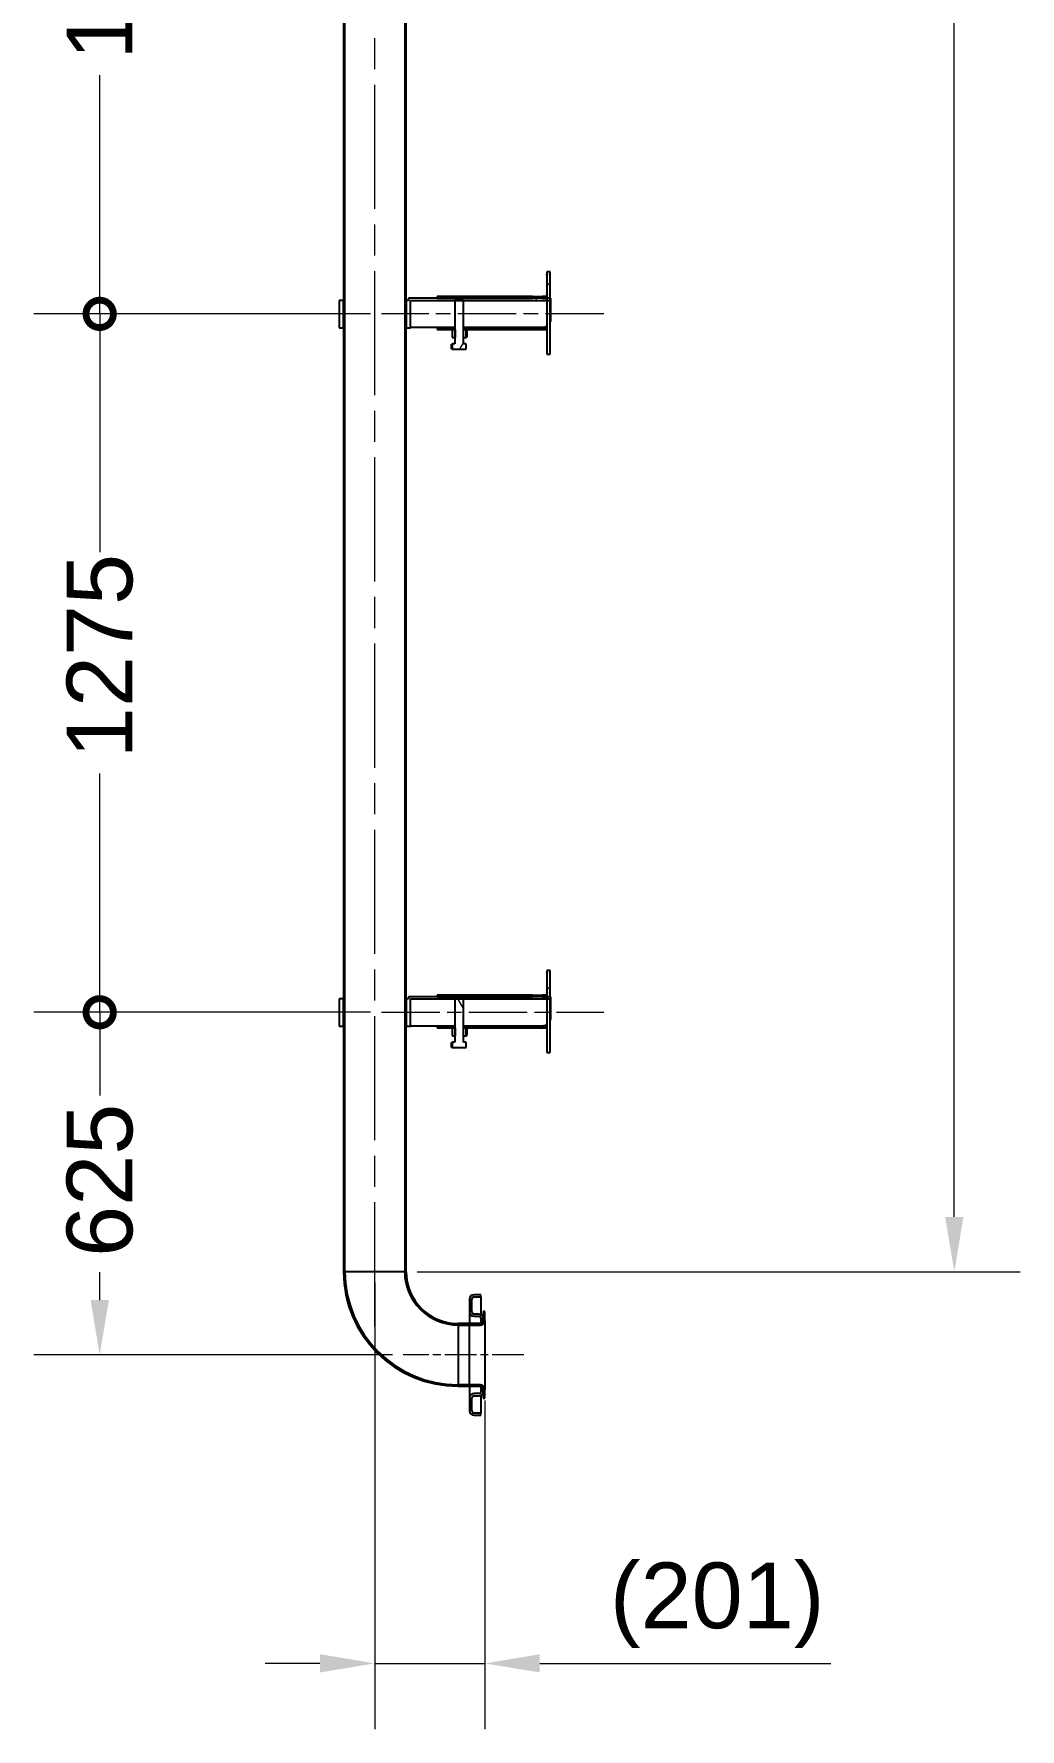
# Model space of a CAD drawing. Header units: millimetres. Extents: x 0 to 8400, y 0 to 11880.
# Drawn here: x 4553 to 6352, y 5189 to 8284 of the extents above; entities that cross this region are included whole.
import ezdxf

# ---------------------------------------------------------------- set-up
doc = ezdxf.new("R2010")
doc.units = ezdxf.units.MM
doc.header["$LTSCALE"] = 40
doc.linetypes.add('CHAIN', pattern=[0.3543, 0.2362, -0.0295, 0.0591, -0.0295])
doc.layers.get('0').update_dxf_attribs({"lineweight": 18})
for name, color, linetype, lineweight in [('Centerline', 7, 'Continuous', 18), ('Dimension', 7, 'Continuous', 18), ('Hatch', 7, 'Continuous', 18), ('Visible', 7, 'Continuous', 25)]:
    doc.layers.add(name, color=color, linetype=linetype, lineweight=lineweight)
doc.styles.add('Title', font='arial.ttf')
doc.dimstyles.new('Default - Method 2b', dxfattribs={"dimscale": 40, "dimtxt": 3, "dimasz": 2.5, "dimexe": 3, "dimexo": 0.5, "dimgap": 0.7, "dimtad": 0, "dimtoh": 1, "dimdec": 1, "dimrnd": 1e-08, "dimtxsty": 'Title', "dimcen": 0.09, "dimdle": 10, "dimclrd": 256, "dimclre": 256, "dimclrt": 7, "dimadec": 0, "dimazin": 2, "dimtfac": 0.833333, "dimtdec": 1, "dimtmove": 0, "dimatfit": 3, "dimfxl": 1, "dimtolj": 1, "dimlwd": -1, "dimlwe": -1, "dimarcsym": 0})
pattern_1 = [(45, (0, 0), (-89.8026, 89.8026), [])]
pattern_2 = [(135.0002, (0, 0), (-89.8022, -89.8029), [])]
pattern_3 = [(150.0002, (0, 0), (-63.4995, -109.9855), [])]
pattern_4 = [(60, (0, 0), (-109.9852, 63.5), [])]
pattern_5 = [(120.0002, (0, 0), (-109.985, -63.5003), [])]
pattern_6 = [(30, (0, 0), (-63.5, 109.9852), [])]

# ---------------------------------------------------------------- blocks, each defined once
blk = doc.blocks.new('*D28')
at = {"layer": 'Defpoints', "color": 0, "transparency": 16777216}
for p in [(5232.2, 10872.2), (6232.2, 10872.2), (5232.2, 6024.2)]:
    blk.add_point(p, dxfattribs=at)
at = {"layer": 'Dimension', "transparency": 16777216}
for p, q in [((5252.2, 10872.2), (6352.2, 10872.2)), ((6232.2, 10772.2), (6232.2, 8796.3)), ((6232.2, 6124.2), (6232.2, 8376.9)), ((5252.2, 6024.2), (6352.2, 6024.2))]:
    blk.add_line(p, q, dxfattribs=at)
for points in [[(6215.5, 10772.2), (6248.9, 10772.2), (6232.2, 10872.2)], [(6215.5, 6124.2), (6248.9, 6124.2), (6232.2, 6024.2)]]:
    blk.add_solid(points, dxfattribs=at)
at = {"layer": 'Dimension', "color": 7, "transparency": 16777216, "insert": (6293.5, 8404.9), "char_height": 120, "attachment_point": 7, "rotation": 90, "style": 'Title'}
blk.add_mtext('\\A1;4848', dxfattribs=at)
blk = doc.blocks.new('*D29')
at = {"layer": 'Defpoints', "color": 0, "transparency": 16777216}
for p in [(5175, 6024.2), (5376, 5809.1), (5175, 5309.1)]:
    blk.add_point(p, dxfattribs=at)
at = {"layer": 'Dimension', "transparency": 16777216}
for p, q in [((5175, 6004.2), (5175, 5189.1)), ((5376, 5789.1), (5376, 5189.1)), ((5075, 5309.1), (4975, 5309.1)), ((5175, 5309.1), (5376, 5309.1)), ((5476, 5309.1), (6007.2, 5309.1))]:
    blk.add_line(p, q, dxfattribs=at)
for points in [[(5075, 5325.8), (5075, 5292.5), (5175, 5309.1)], [(5476, 5325.8), (5476, 5292.5), (5376, 5309.1)]]:
    blk.add_solid(points, dxfattribs=at)
at = {"layer": 'Dimension', "color": 7, "transparency": 16777216, "insert": (5604, 5337.1), "char_height": 120, "attachment_point": 7, "style": 'Title'}
blk.add_mtext('\\A1;(201)', dxfattribs=at)
blk = doc.blocks.new('_DotSmall')
at = {"color": 0, "linetype": 'ByBlock', "const_width": 0.5}
blk.add_lwpolyline([(-0.0625, 0, 1), (0.0625, 0, 1)], format="xyb", close=True, dxfattribs=at)
blk = doc.blocks.new('*D36')
at = {"layer": 'Defpoints', "color": 0, "transparency": 16777216}
for p in [(4673.1, 6497.7), (5187.1, 6497.7), (5227, 5872.2)]:
    blk.add_point(p, dxfattribs=at)
at = {"layer": 'Dimension', "transparency": 16777216}
for p, q in [((5167.1, 6497.7), (4553.1, 6497.7)), ((4673.1, 6497.7), (4673.1, 6345.9)), ((4673.1, 5972.2), (4673.1, 6023.2)), ((5207, 5872.2), (4553.1, 5872.2))]:
    blk.add_line(p, q, dxfattribs=at)
blk.add_solid([(4656.5, 5972.2), (4689.8, 5972.2), (4673.1, 5872.2)], dxfattribs=at)
at = {"layer": 'Dimension', "transparency": 16777216, "xscale": 100, "yscale": 100, "zscale": 100, "rotation": 90}
blk.add_blockref('_DotSmall', (4673.1, 6497.7), dxfattribs=at)
at = {"layer": 'Dimension', "color": 7, "transparency": 16777216, "insert": (4734.4, 6051.2), "char_height": 120, "attachment_point": 7, "rotation": 90, "style": 'Title'}
blk.add_mtext('\\A1;625', dxfattribs=at)
blk = doc.blocks.new('*D38')
at = {"layer": 'Defpoints', "color": 0, "transparency": 16777216}
for p in [(4673.1, 7772.7), (5187.1, 7772.7), (5187.1, 6497.7)]:
    blk.add_point(p, dxfattribs=at)
at = {"layer": 'Dimension', "transparency": 16777216}
for p, q in [((5167.1, 7772.7), (4553.1, 7772.7)), ((4673.1, 7772.7), (4673.1, 7337.6)), ((4673.1, 6497.7), (4673.1, 6933.6)), ((5167.1, 6497.7), (4553.1, 6497.7))]:
    blk.add_line(p, q, dxfattribs=at)
at = {"layer": 'Dimension', "transparency": 16777216, "xscale": 100, "yscale": 100, "zscale": 100}
for p, rotation in [((4673.1, 7772.7), 90), ((4673.1, 6497.7), 270)]:
    blk.add_blockref('_DotSmall', p, dxfattribs=dict(at, rotation=rotation))
at = {"layer": 'Dimension', "color": 7, "transparency": 16777216, "insert": (4734.4, 6961.6), "char_height": 120, "attachment_point": 7, "rotation": 90, "style": 'Title'}
blk.add_mtext('\\A1;1275', dxfattribs=at)
blk = doc.blocks.new('*D39')
at = {"layer": 'Defpoints', "color": 0, "transparency": 16777216}
for p in [(4673.1, 9047.7), (5187.1, 9047.7), (5187.1, 7772.7)]:
    blk.add_point(p, dxfattribs=at)
at = {"layer": 'Dimension', "transparency": 16777216}
for p, q in [((5167.1, 9047.7), (4553.1, 9047.7)), ((4673.1, 9047.7), (4673.1, 8612.6)), ((4673.1, 7772.7), (4673.1, 8208.6)), ((5167.1, 7772.7), (4553.1, 7772.7))]:
    blk.add_line(p, q, dxfattribs=at)
at = {"layer": 'Dimension', "transparency": 16777216, "xscale": 100, "yscale": 100, "zscale": 100}
for p, rotation in [((4673.1, 9047.7), 90), ((4673.1, 7772.7), 270)]:
    blk.add_blockref('_DotSmall', p, dxfattribs=dict(at, rotation=rotation))
at = {"layer": 'Dimension', "color": 7, "transparency": 16777216, "insert": (4734.4, 8236.6), "char_height": 120, "attachment_point": 7, "rotation": 90, "style": 'Title'}
blk.add_mtext('\\A1;1275', dxfattribs=at)

msp = doc.modelspace()

# ---------------------------------------------------------------- hatches: boundary and pattern name
at = {"layer": 'Hatch'}
h = msp.add_hatch(dxfattribs=at)
h.set_pattern_fill('ANSI31', color=256, scale=1016, style=0)
h.set_pattern_definition(pattern_1)
h.paths.add_polyline_path([(5117.88, 10872.19), (5117.88, 10347.19), (5117.88, 10297.19), (5117.88, 9072.19), (5117.88, 9022.19), (5117.88, 7797.19), (5117.88, 7747.19), (5117.88, 6522.19), (5117.88, 6472.19), (5117.88, 6024.19), (5120.48, 6024.19), (5120.48, 10872.19)])
h = msp.add_hatch(dxfattribs=at)
h.set_pattern_fill('ANSI31', color=256, scale=1016, style=0)
h.set_pattern_definition(pattern_1)
h.paths.add_polyline_path([(5232.18, 6024.19), (5232.18, 6472.19), (5232.18, 6522.19), (5232.18, 7747.19), (5232.18, 7797.19), (5232.18, 9022.19), (5232.18, 9072.19), (5232.18, 10297.19), (5232.18, 10347.19), (5232.18, 10872.19), (5229.58, 10872.19), (5229.58, 6024.19)])
h = msp.add_hatch(dxfattribs=at)
h.set_pattern_fill('ANSI31', color=256, scale=1016, style=0)
h.set_pattern_definition(pattern_1)
h.paths.add_polyline_path([(5489.18, 7808.69), (5488.93, 7808.69), (5488.93, 7804.19), (5488.93, 7801.19), (5488.93, 7797.19), (5488.93, 7747.19), (5488.93, 7744.19), (5488.93, 7699.19), (5494.93, 7699.19), (5494.93, 7797.19), (5494.93, 7801.19), (5494.93, 7849.19), (5488.93, 7849.19), (5488.93, 7844.9), (5489.18, 7844.9), (5489.18, 7844.19), (5488.93, 7844.19), (5488.93, 7809.19), (5489.18, 7809.19)])
h = msp.add_hatch(dxfattribs=at)
h.set_pattern_fill('ANSI31', color=256, scale=1016, angle=75.00018, style=0)
h.set_pattern_definition(pattern_5)
h.paths.add_polyline_path([(5240.18, 7797.19), (5320.93, 7797.19), (5336.93, 7797.19), (5488.93, 7797.19), (5494.93, 7797.19), (5496.18, 7797.19), (5496.18, 7801.19), (5494.93, 7801.19), (5488.93, 7801.19), (5480.93, 7801.19), (5462.93, 7801.19), (5288.93, 7801.19), (5236.18, 7801.19), (5236.18, 7797.19), (5232.18, 7797.19), (5232.18, 7747.19), (5240.18, 7747.19)])
h = msp.add_hatch(dxfattribs=at)
h.set_pattern_fill('ANSI31', color=256, scale=1016, angle=105.00025, style=0)
h.set_pattern_definition(pattern_3)
h.paths.add_polyline_path([(5462.93, 7801.19), (5462.93, 7804.19), (5288.93, 7804.19), (5288.93, 7801.19)])
h = msp.add_hatch(dxfattribs=at)
h.set_pattern_fill('ANSI31', color=256, scale=1016, angle=105.00025, style=0)
h.set_pattern_definition(pattern_3)
h.paths.add_polyline_path([(5480.93, 7804.19), (5480.93, 7801.19), (5488.93, 7801.19), (5488.93, 7804.19)])
h = msp.add_hatch(dxfattribs=at)
h.set_pattern_fill('ANSI31', color=256, scale=1016, angle=75.00018, style=0)
h.set_pattern_definition(pattern_5)
h.paths.add_polyline_path([(5117.88, 7797.19), (5109.88, 7797.19), (5109.88, 7747.19), (5117.88, 7747.19)])
h = msp.add_hatch(dxfattribs=at)
h.set_pattern_fill('ANSI31', color=256, scale=1016, angle=14.99998, style=0)
h.set_pattern_definition(pattern_4)
h.paths.add_polyline_path([(5336.93, 7718.19), (5336.93, 7729.69), (5336.93, 7744.19), (5336.93, 7797.19), (5335.93, 7798.19), (5321.93, 7798.19), (5320.93, 7797.19), (5320.93, 7744.19), (5320.93, 7729.69), (5320.93, 7718.19), (5316.93, 7718.19), (5316.93, 7717.39), (5316.02, 7717.39), (5316.02, 7708.52), (5316.93, 7708.19), (5340.93, 7708.19), (5341.84, 7708.52), (5341.84, 7717.39), (5340.93, 7717.39), (5340.93, 7718.19)])
h = msp.add_hatch(dxfattribs=at)
h.set_pattern_fill('ANSI31', color=256, scale=1016, angle=105.00025, style=0)
h.set_pattern_definition(pattern_3)
h.paths.add_polyline_path([(5288.93, 7744.19), (5316.93, 7744.19), (5319.93, 7744.19), (5319.93, 7747.19), (5288.93, 7747.19)])
h = msp.add_hatch(dxfattribs=at)
h.set_pattern_fill('ANSI31', color=256, scale=1016, angle=90.00021, style=0)
h.set_pattern_definition(pattern_2)
h.paths.add_polyline_path([(5321.93, 7729.69), (5321.93, 7744.19), (5320.93, 7744.19), (5319.93, 7744.19), (5316.93, 7744.19), (5316.09, 7743.88), (5316.09, 7730), (5316.93, 7729.69), (5320.93, 7729.69)])
h = msp.add_hatch(dxfattribs=at)
h.set_pattern_fill('ANSI31', color=256, scale=1016, angle=90.00021, style=0)
h.set_pattern_definition(pattern_2)
h.paths.add_polyline_path([(5335.93, 7744.19), (5335.93, 7729.69), (5336.93, 7729.69), (5340.93, 7729.69), (5341.78, 7730), (5341.78, 7743.88), (5340.93, 7744.19), (5337.93, 7744.19), (5336.93, 7744.19)])
h = msp.add_hatch(dxfattribs=at)
h.set_pattern_fill('ANSI31', color=256, scale=1016, angle=105.00025, style=0)
h.set_pattern_definition(pattern_3)
h.paths.add_polyline_path([(5337.93, 7744.19), (5340.93, 7744.19), (5488.93, 7744.19), (5488.93, 7747.19), (5337.93, 7747.19)])
h = msp.add_hatch(dxfattribs=at)
h.set_pattern_fill('ANSI31', color=256, scale=1016, angle=90.00021, style=0)
h.set_pattern_definition(pattern_2)
h.paths.add_polyline_path([(5489.18, 6533.69), (5488.93, 6533.69), (5488.93, 6529.19), (5488.93, 6526.19), (5488.93, 6522.19), (5488.93, 6472.19), (5488.93, 6469.19), (5488.93, 6424.19), (5494.93, 6424.19), (5494.93, 6522.19), (5494.93, 6526.19), (5494.93, 6574.19), (5488.93, 6574.19), (5488.93, 6569.9), (5489.18, 6569.9), (5489.18, 6569.19), (5488.93, 6569.19), (5488.93, 6534.19), (5489.18, 6534.19)])
h = msp.add_hatch(dxfattribs=at)
h.set_pattern_fill('ANSI31', color=256, scale=1016, angle=-14.99998, style=0)
h.set_pattern_definition(pattern_6)
h.paths.add_polyline_path([(5117.88, 6522.19), (5109.88, 6522.19), (5109.88, 6472.19), (5117.88, 6472.19)])
h = msp.add_hatch(dxfattribs=at)
h.set_pattern_fill('ANSI31', color=256, scale=1016, angle=-14.99998, style=0)
h.set_pattern_definition(pattern_6)
h.paths.add_polyline_path([(5240.18, 6522.19), (5320.93, 6522.19), (5336.93, 6522.19), (5488.93, 6522.19), (5494.93, 6522.19), (5496.18, 6522.19), (5496.18, 6526.19), (5494.93, 6526.19), (5488.93, 6526.19), (5480.93, 6526.19), (5462.93, 6526.19), (5288.93, 6526.19), (5236.18, 6526.19), (5236.18, 6522.19), (5232.18, 6522.19), (5232.18, 6472.19), (5240.18, 6472.19)])
h = msp.add_hatch(dxfattribs=at)
h.set_pattern_fill('ANSI31', color=256, scale=1016, style=0)
h.set_pattern_definition(pattern_1)
h.paths.add_polyline_path([(5462.93, 6526.19), (5462.93, 6529.19), (5288.93, 6529.19), (5288.93, 6526.19)])
h = msp.add_hatch(dxfattribs=at)
h.set_pattern_fill('ANSI31', color=256, scale=1016, angle=75.00018, style=0)
h.set_pattern_definition(pattern_5)
h.paths.add_polyline_path([(5336.93, 6443.19), (5336.93, 6454.69), (5336.93, 6469.19), (5336.93, 6522.19), (5335.93, 6523.19), (5321.93, 6523.19), (5320.93, 6522.19), (5320.93, 6469.19), (5320.93, 6454.69), (5320.93, 6443.19), (5316.93, 6443.19), (5316.93, 6442.39), (5316.02, 6442.39), (5316.02, 6433.52), (5316.93, 6433.19), (5340.93, 6433.19), (5341.84, 6433.52), (5341.84, 6442.39), (5340.93, 6442.39), (5340.93, 6443.19)])
h = msp.add_hatch(dxfattribs=at)
h.set_pattern_fill('ANSI31', color=256, scale=1016, style=0)
h.set_pattern_definition(pattern_1)
h.paths.add_polyline_path([(5480.93, 6529.19), (5480.93, 6526.19), (5488.93, 6526.19), (5488.93, 6529.19)])
h = msp.add_hatch(dxfattribs=at)
h.set_pattern_fill('ANSI31', color=256, scale=1016, style=0)
h.set_pattern_definition(pattern_1)
h.paths.add_polyline_path([(5288.93, 6469.19), (5316.93, 6469.19), (5319.93, 6469.19), (5319.93, 6472.19), (5288.93, 6472.19)])
h = msp.add_hatch(dxfattribs=at)
h.set_pattern_fill('ANSI31', color=256, scale=1016, angle=14.99998, style=0)
h.set_pattern_definition(pattern_4)
h.paths.add_polyline_path([(5321.93, 6454.69), (5321.93, 6469.19), (5320.93, 6469.19), (5319.93, 6469.19), (5316.93, 6469.19), (5316.09, 6468.88), (5316.09, 6455), (5316.93, 6454.69), (5320.93, 6454.69)])
h = msp.add_hatch(dxfattribs=at)
h.set_pattern_fill('ANSI31', color=256, scale=1016, angle=14.99998, style=0)
h.set_pattern_definition(pattern_4)
h.paths.add_polyline_path([(5335.93, 6469.19), (5335.93, 6454.69), (5336.93, 6454.69), (5340.93, 6454.69), (5341.78, 6455), (5341.78, 6468.88), (5340.93, 6469.19), (5337.93, 6469.19), (5336.93, 6469.19)])
h = msp.add_hatch(dxfattribs=at)
h.set_pattern_fill('ANSI31', color=256, scale=1016, style=0)
h.set_pattern_definition(pattern_1)
h.paths.add_polyline_path([(5337.93, 6469.19), (5340.93, 6469.19), (5488.93, 6469.19), (5488.93, 6472.19), (5337.93, 6472.19)])
h = msp.add_hatch(dxfattribs=at)
h.set_pattern_fill('ANSI31', color=256, scale=1016, angle=14.99998, style=0)
h.set_pattern_definition(pattern_4)
edge = h.paths.add_edge_path()
edge.add_ellipse((5327.03, 6024.19), major_axis=(0, -209.15), ratio=1, start_angle=270, end_angle=360)
edge.add_line((5327.03, 5815.04), (5327.03, 5817.64))
edge.add_ellipse((5327.03, 6024.19), major_axis=(-206.55, 0), ratio=1, start_angle=0, end_angle=90, ccw=False)
edge.add_line((5120.48, 6024.19), (5117.88, 6024.19))
h = msp.add_hatch(dxfattribs=at)
h.set_pattern_fill('ANSI31', color=256, scale=1016, angle=14.99998, style=0)
h.set_pattern_definition(pattern_4)
edge = h.paths.add_edge_path()
edge.add_ellipse((5327.03, 6024.19), major_axis=(-94.85, 0), ratio=1, start_angle=0, end_angle=90)
edge.add_line((5327.03, 5929.34), (5327.03, 5926.74))
edge.add_ellipse((5327.03, 6024.19), major_axis=(0, -97.45), ratio=1, start_angle=270, end_angle=360, ccw=False)
edge.add_line((5229.58, 6024.19), (5232.18, 6024.19))
h = msp.add_hatch(dxfattribs=at)
h.set_pattern_fill('ANSI31', color=256, scale=1016, angle=90.00021, style=0)
h.set_pattern_definition(pattern_2)
edge = h.paths.add_edge_path()
edge.add_ellipse((5365.53, 5939.69), major_axis=(0, 7), ratio=1, start_angle=270, end_angle=360)
edge.add_line((5365.53, 5946.69), (5356.03, 5946.69))
edge.add_ellipse((5356.03, 5950.69), major_axis=(-4, 0), ratio=1, start_angle=0, end_angle=90, ccw=False)
edge.add_line((5352.03, 5950.69), (5352.03, 5974.19))
edge.add_ellipse((5356.03, 5974.19), major_axis=(0, 4), ratio=1, start_angle=0, end_angle=90, ccw=False)
edge.add_line((5356.03, 5978.19), (5368.53, 5978.19))
edge.add_line((5368.53, 5978.19), (5368.53, 5982.19))
edge.add_line((5368.53, 5982.19), (5356.03, 5982.19))
edge.add_ellipse((5356.03, 5974.19), major_axis=(-8, 0), ratio=1, start_angle=270, end_angle=360)
edge.add_line((5348.03, 5974.19), (5348.03, 5950.69))
edge.add_ellipse((5356.03, 5950.69), major_axis=(0, -8), ratio=1, start_angle=270, end_angle=360)
edge.add_line((5356.03, 5942.69), (5365.53, 5942.69))
edge.add_ellipse((5365.53, 5939.69), major_axis=(3, 0), ratio=1, start_angle=0, end_angle=90, ccw=False)
edge.add_line((5368.53, 5939.69), (5368.53, 5931.69))
edge.add_line((5368.53, 5931.69), (5371.77, 5931.69))
edge.add_line((5371.77, 5931.69), (5372.53, 5931.69))
edge.add_line((5372.53, 5931.69), (5372.53, 5934.34))
edge.add_line((5372.53, 5934.34), (5372.53, 5939.69))
h = msp.add_hatch(dxfattribs=at)
h.set_pattern_fill('ANSI31', color=256, scale=1016, angle=105.00025, style=0)
h.set_pattern_definition(pattern_3)
edge = h.paths.add_edge_path()
edge.add_ellipse((5367.53, 5934.34), major_axis=(0, -5), ratio=1, start_angle=57.99455, end_angle=90)
edge.add_line((5372.53, 5934.34), (5372.53, 5939.69))
edge.add_line((5372.53, 5939.69), (5372.53, 5951.19))
edge.add_line((5372.53, 5951.19), (5376.03, 5951.19))
edge.add_line((5376.03, 5951.19), (5376.03, 5935.24))
edge.add_ellipse((5367.53, 5935.24), major_axis=(8.5, 0), ratio=1, start_angle=270, end_angle=360, ccw=False)
edge.add_line((5367.53, 5926.74), (5347.03, 5926.74))
edge.add_line((5347.03, 5926.74), (5347.03, 5929.34))
edge.add_line((5347.03, 5929.34), (5367.53, 5929.34))
edge.add_ellipse((5367.53, 5934.34), major_axis=(-2.65, -4.24), ratio=1, start_angle=32.00545, end_angle=90)
h = msp.add_hatch(dxfattribs=at)
h.set_pattern_fill('ANSI31', color=256, scale=1016, style=0)
h.set_pattern_definition(pattern_1)
h.paths.add_polyline_path([(5347.03, 5926.74), (5347.03, 5929.34), (5327.03, 5929.34), (5327.03, 5926.74)])
h = msp.add_hatch(dxfattribs=at)
h.set_pattern_fill('ANSI31', color=256, scale=1016, style=0)
h.set_pattern_definition(pattern_1)
h.paths.add_polyline_path([(5347.03, 5815.04), (5347.03, 5817.64), (5327.03, 5817.64), (5327.03, 5815.04)])
h = msp.add_hatch(dxfattribs=at)
h.set_pattern_fill('ANSI31', color=256, scale=1016, angle=105.00025, style=0)
h.set_pattern_definition(pattern_3)
edge = h.paths.add_edge_path()
edge.add_ellipse((5367.53, 5810.04), major_axis=(5, 0), ratio=1, start_angle=32.00545, end_angle=90)
edge.add_line((5367.53, 5815.04), (5347.03, 5815.04))
edge.add_line((5347.03, 5815.04), (5347.03, 5817.64))
edge.add_line((5347.03, 5817.64), (5367.53, 5817.64))
edge.add_ellipse((5367.53, 5809.14), major_axis=(0, 8.5), ratio=1, start_angle=270, end_angle=360, ccw=False)
edge.add_line((5376.03, 5809.14), (5376.03, 5793.19))
edge.add_line((5376.03, 5793.19), (5372.53, 5793.19))
edge.add_line((5372.53, 5793.19), (5372.53, 5804.69))
edge.add_line((5372.53, 5804.69), (5372.53, 5810.04))
edge.add_ellipse((5367.53, 5810.04), major_axis=(2.65, -4.24), ratio=1, start_angle=57.99455, end_angle=90)
h = msp.add_hatch(dxfattribs=at)
h.set_pattern_fill('ANSI31', color=256, scale=1016, angle=90.00021, style=0)
h.set_pattern_definition(pattern_2)
edge = h.paths.add_edge_path()
edge.add_ellipse((5365.53, 5804.69), major_axis=(7, 0), ratio=1, start_angle=270, end_angle=360)
edge.add_line((5372.53, 5804.69), (5372.53, 5810.04))
edge.add_line((5372.53, 5810.04), (5372.53, 5812.69))
edge.add_line((5372.53, 5812.69), (5371.77, 5812.69))
edge.add_line((5371.77, 5812.69), (5368.53, 5812.69))
edge.add_line((5368.53, 5812.69), (5368.53, 5804.69))
edge.add_ellipse((5365.53, 5804.69), major_axis=(0, -3), ratio=1, start_angle=0, end_angle=90, ccw=False)
edge.add_line((5365.53, 5801.69), (5356.03, 5801.69))
edge.add_ellipse((5356.03, 5793.69), major_axis=(-8, 0), ratio=1, start_angle=270, end_angle=360)
edge.add_line((5348.03, 5793.69), (5348.03, 5770.19))
edge.add_ellipse((5356.03, 5770.19), major_axis=(0, -8), ratio=1, start_angle=270, end_angle=360)
edge.add_line((5356.03, 5762.19), (5368.53, 5762.19))
edge.add_line((5368.53, 5762.19), (5368.53, 5766.19))
edge.add_line((5368.53, 5766.19), (5356.03, 5766.19))
edge.add_ellipse((5356.03, 5770.19), major_axis=(-4, 0), ratio=1, start_angle=0, end_angle=90, ccw=False)
edge.add_line((5352.03, 5770.19), (5352.03, 5793.69))
edge.add_ellipse((5356.03, 5793.69), major_axis=(0, 4), ratio=1, start_angle=0, end_angle=90, ccw=False)
edge.add_line((5356.03, 5797.69), (5365.53, 5797.69))

# ---------------------------------------------------------------- linework, layer by layer
at = {"layer": 'Centerline', "linetype": 'CHAIN', "ltscale": 23.990969}
msp.add_line((5175.03, 5924.19), (5175.03, 10972.19), dxfattribs=at)
at = {"layer": 'Centerline', "linetype": 'CHAIN', "ltscale": 11.264765}
for p, q in [((5592.55, 7772.69), (5187.05, 7772.69)), ((5187.05, 6497.69), (5592.55, 6497.69))]:
    msp.add_line(p, q, dxfattribs=at)
at = {"layer": 'Centerline', "linetype": 'CHAIN', "ltscale": 6.111541}
msp.add_line((5447.03, 5872.19), (5227.03, 5872.19), dxfattribs=at)
at = {"layer": 'Visible'}
for p, q in [((5117.88, 10872.19), (5117.88, 6024.19)), ((5120.48, 6024.19), (5120.48, 10872.19)), ((5229.58, 10872.19), (5229.58, 6024.19)), ((5232.18, 6024.19), (5232.18, 10872.19)), ((5494.93, 7849.19), (5488.93, 7849.19)), ((5488.93, 7849.19), (5488.93, 7844.9)), ((5488.93, 7844.9), (5489.18, 7844.9)), ((5488.93, 7844.19), (5488.93, 7844.9)), ((5488.93, 7844.19), (5489.18, 7844.19)), ((5488.93, 7844.19), (5488.93, 7809.19)), ((5489.18, 7844.9), (5489.18, 7844.19)), ((5494.93, 7699.19), (5494.93, 7849.19)), ((5496.18, 7801.19), (5236.18, 7801.19)), ((5236.18, 7801.19), (5236.18, 7797.19)), ((5462.93, 7804.19), (5288.93, 7804.19)), ((5288.93, 7804.19), (5288.93, 7801.19)), ((5288.93, 7801.19), (5462.93, 7801.19)), ((5462.93, 7801.19), (5462.93, 7804.19)), ((5462.93, 7804.19), (5480.93, 7804.19)), ((5480.93, 7804.19), (5480.93, 7801.19)), ((5488.93, 7804.19), (5480.93, 7804.19)), ((5480.93, 7801.19), (5488.93, 7801.19)), ((5488.93, 7809.19), (5489.18, 7809.19)), ((5488.93, 7808.69), (5488.93, 7809.19)), ((5489.18, 7808.69), (5488.93, 7808.69)), ((5488.93, 7808.69), (5488.93, 7699.19)), ((5488.93, 7801.19), (5488.93, 7804.19)), ((5489.18, 7809.19), (5489.18, 7808.69)), ((5496.18, 7797.19), (5496.18, 7801.19)), ((5117.88, 7797.19), (5109.88, 7797.19)), ((5109.88, 7797.19), (5109.88, 7747.19)), ((5117.88, 7747.19), (5117.88, 7797.19)), ((5232.18, 7797.19), (5232.18, 7747.19)), ((5236.18, 7797.19), (5232.18, 7797.19)), ((5240.18, 7797.19), (5496.18, 7797.19)), ((5240.18, 7747.19), (5240.18, 7797.19)), ((5321.93, 7798.19), (5320.93, 7797.19)), ((5320.93, 7797.19), (5320.93, 7718.19)), ((5335.93, 7798.19), (5321.93, 7798.19)), ((5336.93, 7797.19), (5335.93, 7798.19)), ((5336.93, 7718.19), (5336.93, 7797.19)), ((5496.18, 7791.69), (5496.18, 7797.19)), ((5496.18, 7763.19), (5496.18, 7791.69)), ((5109.88, 7747.19), (5117.88, 7747.19)), ((5232.18, 7747.19), (5240.18, 7747.19)), ((5240.18, 7748.19), (5320.93, 7748.19)), ((5288.93, 7747.19), (5288.93, 7748.19)), ((5319.93, 7747.19), (5288.93, 7747.19)), ((5288.93, 7747.19), (5288.93, 7744.19)), ((5288.93, 7744.19), (5319.93, 7744.19)), ((5316.93, 7744.19), (5316.09, 7743.88)), ((5316.09, 7743.88), (5316.09, 7730)), ((5321.93, 7744.19), (5316.93, 7744.19)), ((5319.93, 7744.19), (5319.93, 7747.19)), ((5319.93, 7747.19), (5320.93, 7747.19)), ((5321.93, 7729.69), (5321.93, 7744.19)), ((5335.93, 7744.19), (5335.93, 7729.69)), ((5340.93, 7744.19), (5335.93, 7744.19)), ((5336.93, 7748.19), (5481.18, 7748.19)), ((5336.93, 7747.19), (5337.93, 7747.19)), ((5488.93, 7747.19), (5337.93, 7747.19)), ((5337.93, 7747.19), (5337.93, 7744.19)), ((5337.93, 7744.19), (5488.93, 7744.19)), ((5341.78, 7743.88), (5340.93, 7744.19)), ((5341.78, 7730), (5341.78, 7743.88)), ((5342.62, 7743.52), (5342.62, 7730.37)), ((5488.93, 7744.19), (5488.93, 7747.19)), ((5315.22, 7717.39), (5316.02, 7717.39)), ((5315.22, 7708.87), (5315.22, 7717.39)), ((5316.93, 7717.39), (5316.02, 7717.39)), ((5316.02, 7717.39), (5316.02, 7708.52)), ((5316.02, 7708.52), (5316.93, 7708.19)), ((5316.09, 7730), (5316.93, 7729.69)), ((5316.93, 7729.69), (5321.93, 7729.69)), ((5320.93, 7718.19), (5316.93, 7718.19)), ((5316.93, 7718.19), (5316.93, 7717.39)), ((5316.93, 7708.19), (5340.93, 7708.19)), ((5335.93, 7729.69), (5340.93, 7729.69)), ((5340.93, 7718.19), (5336.93, 7718.19)), ((5340.93, 7729.69), (5341.78, 7730)), ((5340.93, 7717.39), (5340.93, 7718.19)), ((5341.84, 7717.39), (5340.93, 7717.39)), ((5340.93, 7708.19), (5341.84, 7708.52)), ((5341.84, 7708.52), (5341.84, 7717.39)), ((5488.93, 7699.19), (5494.93, 7699.19)), ((5494.93, 6574.19), (5488.93, 6574.19)), ((5488.93, 6574.19), (5488.93, 6569.9)), ((5488.93, 6569.9), (5489.18, 6569.9)), ((5488.93, 6569.19), (5488.93, 6569.9)), ((5488.93, 6569.19), (5489.18, 6569.19)), ((5488.93, 6569.19), (5488.93, 6534.19)), ((5489.18, 6569.9), (5489.18, 6569.19)), ((5494.93, 6424.19), (5494.93, 6574.19)), ((5488.93, 6534.19), (5489.18, 6534.19)), ((5488.93, 6533.69), (5488.93, 6534.19)), ((5489.18, 6533.69), (5488.93, 6533.69)), ((5488.93, 6533.69), (5488.93, 6424.19)), ((5489.18, 6534.19), (5489.18, 6533.69)), ((5117.88, 6522.19), (5109.88, 6522.19)), ((5109.88, 6522.19), (5109.88, 6472.19)), ((5117.88, 6472.19), (5117.88, 6522.19)), ((5232.18, 6522.19), (5232.18, 6472.19)), ((5236.18, 6522.19), (5232.18, 6522.19)), ((5496.18, 6526.19), (5236.18, 6526.19)), ((5236.18, 6526.19), (5236.18, 6522.19)), ((5240.18, 6522.19), (5496.18, 6522.19)), ((5240.18, 6472.19), (5240.18, 6522.19)), ((5462.93, 6529.19), (5288.93, 6529.19)), ((5288.93, 6529.19), (5288.93, 6526.19)), ((5288.93, 6526.19), (5462.93, 6526.19)), ((5321.93, 6523.19), (5320.93, 6522.19)), ((5320.93, 6522.19), (5320.93, 6443.19)), ((5335.93, 6523.19), (5321.93, 6523.19)), ((5336.93, 6522.19), (5335.93, 6523.19)), ((5336.93, 6443.19), (5336.93, 6522.19)), ((5462.93, 6526.19), (5462.93, 6529.19)), ((5462.93, 6529.19), (5480.93, 6529.19)), ((5480.93, 6529.19), (5480.93, 6526.19)), ((5488.93, 6529.19), (5480.93, 6529.19)), ((5480.93, 6526.19), (5488.93, 6526.19)), ((5488.93, 6526.19), (5488.93, 6529.19)), ((5496.18, 6522.19), (5496.18, 6526.19)), ((5496.18, 6516.69), (5496.18, 6522.19)), ((5496.18, 6488.19), (5496.18, 6516.69)), ((5109.88, 6472.19), (5117.88, 6472.19)), ((5232.18, 6472.19), (5240.18, 6472.19)), ((5240.18, 6473.19), (5320.93, 6473.19)), ((5288.93, 6472.19), (5288.93, 6473.19)), ((5319.93, 6472.19), (5288.93, 6472.19)), ((5288.93, 6472.19), (5288.93, 6469.19)), ((5288.93, 6469.19), (5319.93, 6469.19)), ((5316.93, 6469.19), (5316.09, 6468.88)), ((5316.09, 6468.88), (5316.09, 6455)), ((5321.93, 6469.19), (5316.93, 6469.19)), ((5319.93, 6469.19), (5319.93, 6472.19)), ((5319.93, 6472.19), (5320.93, 6472.19)), ((5321.93, 6454.69), (5321.93, 6469.19)), ((5335.93, 6469.19), (5335.93, 6454.69)), ((5340.93, 6469.19), (5335.93, 6469.19)), ((5336.93, 6473.19), (5481.18, 6473.19)), ((5336.93, 6472.19), (5337.93, 6472.19)), ((5488.93, 6472.19), (5337.93, 6472.19)), ((5337.93, 6472.19), (5337.93, 6469.19)), ((5337.93, 6469.19), (5488.93, 6469.19)), ((5341.78, 6468.88), (5340.93, 6469.19)), ((5341.78, 6455), (5341.78, 6468.88)), ((5342.62, 6468.52), (5342.62, 6455.37)), ((5488.93, 6469.19), (5488.93, 6472.19)), ((5315.22, 6442.39), (5316.02, 6442.39)), ((5315.22, 6433.87), (5315.22, 6442.39)), ((5316.93, 6442.39), (5316.02, 6442.39)), ((5316.02, 6442.39), (5316.02, 6433.52)), ((5316.09, 6455), (5316.93, 6454.69)), ((5316.93, 6454.69), (5321.93, 6454.69)), ((5320.93, 6443.19), (5316.93, 6443.19)), ((5316.93, 6443.19), (5316.93, 6442.39)), ((5335.93, 6454.69), (5340.93, 6454.69)), ((5340.93, 6443.19), (5336.93, 6443.19)), ((5340.93, 6454.69), (5341.78, 6455)), ((5340.93, 6442.39), (5340.93, 6443.19)), ((5341.84, 6442.39), (5340.93, 6442.39)), ((5341.84, 6433.52), (5341.84, 6442.39)), ((5316.02, 6433.52), (5316.93, 6433.19)), ((5316.93, 6433.19), (5340.93, 6433.19)), ((5340.93, 6433.19), (5341.84, 6433.52)), ((5488.93, 6424.19), (5494.93, 6424.19)), ((5117.88, 6024.19), (5120.48, 6024.19)), ((5120.48, 6024.19), (5117.88, 6024.19)), ((5229.58, 6024.19), (5120.48, 6024.19)), ((5229.58, 6024.19), (5120.48, 6024.19)), ((5229.58, 6024.19), (5232.18, 6024.19)), ((5232.18, 6024.19), (5229.58, 6024.19)), ((5348.03, 5974.19), (5348.03, 5950.69)), ((5352.03, 5950.69), (5352.03, 5974.19)), ((5368.53, 5982.19), (5356.03, 5982.19)), ((5356.03, 5978.19), (5368.53, 5978.19)), ((5368.53, 5978.19), (5368.53, 5982.19)), ((5368.53, 5978.19), (5368.53, 5946.02)), ((5348.03, 5950.69), (5348.03, 5929.34)), ((5365.53, 5946.69), (5356.03, 5946.69)), ((5356.03, 5942.69), (5365.53, 5942.69)), ((5376.03, 5951.19), (5372.53, 5951.19)), ((5372.53, 5951.19), (5372.53, 5934.34)), ((5376.03, 5935.24), (5376.03, 5951.19)), ((5347.03, 5929.34), (5327.03, 5929.34)), ((5327.03, 5929.34), (5327.03, 5926.74)), ((5327.03, 5926.74), (5327.03, 5929.34)), ((5327.03, 5926.74), (5347.03, 5926.74)), ((5327.03, 5926.74), (5327.03, 5817.64)), ((5327.03, 5926.74), (5327.03, 5817.64)), ((5347.03, 5926.74), (5347.03, 5929.34)), ((5367.53, 5929.34), (5347.03, 5929.34)), ((5347.03, 5929.34), (5347.03, 5926.74)), ((5347.03, 5926.74), (5347.03, 5817.64)), ((5347.03, 5926.74), (5367.53, 5926.74)), ((5347.03, 5926.74), (5347.03, 5817.64)), ((5368.53, 5939.69), (5368.53, 5931.69)), ((5368.53, 5931.69), (5372.53, 5931.69)), ((5368.53, 5931.69), (5368.53, 5929.44)), ((5372.53, 5931.69), (5372.53, 5939.69)), ((5376.03, 5935.24), (5376.03, 5809.14)), ((5347.03, 5817.64), (5327.03, 5817.64)), ((5327.03, 5817.64), (5327.03, 5815.04)), ((5327.03, 5815.04), (5327.03, 5817.64)), ((5327.03, 5815.04), (5347.03, 5815.04)), ((5347.03, 5815.04), (5347.03, 5817.64)), ((5367.53, 5817.64), (5347.03, 5817.64)), ((5347.03, 5817.64), (5347.03, 5815.04)), ((5347.03, 5815.04), (5367.53, 5815.04)), ((5348.03, 5815.04), (5348.03, 5793.69)), ((5348.03, 5793.69), (5348.03, 5770.19)), ((5352.03, 5770.19), (5352.03, 5793.69)), ((5365.53, 5801.69), (5356.03, 5801.69)), ((5356.03, 5797.69), (5365.53, 5797.69)), ((5368.53, 5814.94), (5368.53, 5812.69)), ((5372.53, 5812.69), (5368.53, 5812.69)), ((5368.53, 5812.69), (5368.53, 5804.69)), ((5368.53, 5798.37), (5368.53, 5766.19)), ((5372.53, 5804.69), (5372.53, 5812.69)), ((5372.53, 5810.04), (5372.53, 5793.19)), ((5372.53, 5793.19), (5376.03, 5793.19)), ((5376.03, 5793.19), (5376.03, 5809.14)), ((5368.53, 5766.19), (5356.03, 5766.19)), ((5356.03, 5762.19), (5368.53, 5762.19)), ((5368.53, 5762.19), (5368.53, 5766.19))]:
    msp.add_line(p, q, dxfattribs=at)
for centre, radius, start, end in [((5481.18, 7763.19), 15, 270, 301.14724), ((5481.18, 7763.19), 15, 336.52573, 0), ((5481.18, 6488.19), 15, 270, 301.14724), ((5481.18, 6488.19), 15, 336.52573, 0), ((5327.03, 6024.19), 209.15, 180, 270), ((5327.03, 6024.19), 206.55, 180, 270), ((5327.03, 6024.19), 97.45, 180, 270), ((5327.03, 6024.19), 94.85, 180, 270), ((5356.03, 5974.19), 8, 90, 180), ((5356.03, 5974.19), 4, 90, 180), ((5356.03, 5950.69), 8, 180, 270), ((5356.03, 5950.69), 4, 180, 270), ((5365.53, 5939.69), 7, 0, 90), ((5365.53, 5939.69), 3, 0, 90), ((5367.53, 5935.24), 8.5, 270, 0), ((5367.53, 5934.34), 5, 270, 0), ((5356.03, 5793.69), 8, 90, 180), ((5356.03, 5793.69), 4, 90, 180), ((5365.53, 5804.69), 7, 270, 0), ((5365.53, 5804.69), 3, 270, 0), ((5367.53, 5809.14), 8.5, 0, 90), ((5367.53, 5810.04), 5, 0, 90), ((5356.03, 5770.19), 8, 180, 270), ((5356.03, 5770.19), 4, 180, 270)]:
    msp.add_arc(centre, radius, start, end, dxfattribs=at)
for points, weights in [([(5342.62, 7743.52), (5342.18, 7743.74), (5341.78, 7743.88)], [1.15554960661, 1.14219616442, 1.12028299319]), ([(5316.02, 7708.52), (5315.64, 7708.66), (5315.22, 7708.87)], [1.02990731041, 1.02822168758, 1.01981541865]), ([(5341.78, 7730), (5342.18, 7730.15), (5342.62, 7730.37)], [1.12028299319, 1.14219616442, 1.15554960661]), ([(5342.62, 6468.52), (5342.18, 6468.74), (5341.78, 6468.88)], [1.15554960661, 1.14219616442, 1.12028299319]), ([(5341.78, 6455), (5342.18, 6455.15), (5342.62, 6455.37)], [1.12028299319, 1.14219616442, 1.15554960661]), ([(5316.02, 6433.52), (5315.64, 6433.66), (5315.22, 6433.87)], [1.02990731041, 1.02822168758, 1.01981541865])]:
    msp.add_rational_spline(points, weights, degree=2, dxfattribs=at)

# ---------------------------------------------------------------- dimensions: what is measured, and where the dimension line sits
at = {"layer": 'Dimension'}
for base, p1, p2, override, picture, middle in [((6232.18, 10872.19), (5232.18, 6024.19), (5232.18, 10872.19), {"dimgap": 0.7, "dimtoh": 0, "dimdec": 1, "dimtol": 0, "dimlim": 0, "dimtp": 0, "dimtm": 0, "dimtdec": 1, "dimtofl": 0, "dimatfit": 1}, '*D28', (6232.18, 8586.59)), ((4673.12, 9047.69), (5187.05, 7772.69), (5187.05, 9047.69), {"dimgap": 0.7, "dimtoh": 0, "dimdec": 1, "dimblk1": 'DotSmall', "dimblk2": 'DotSmall', "dimsah": 1, "dimdle": 0, "dimtol": 0, "dimlim": 0, "dimtp": 0, "dimtm": 0, "dimtdec": 1, "dimtofl": 0, "dimatfit": 1}, '*D39', (4673.12, 8410.59)), ((4673.12, 7772.69), (5187.05, 6497.69), (5187.05, 7772.69), {"dimgap": 0.7, "dimtoh": 0, "dimdec": 1, "dimblk1": 'DotSmall', "dimblk2": 'DotSmall', "dimsah": 1, "dimdle": 0, "dimtol": 0, "dimlim": 0, "dimtp": 0, "dimtm": 0, "dimtdec": 1, "dimtofl": 0, "dimatfit": 1}, '*D38', (4673.12, 7135.59)), ((4673.12330903, 6497.6919598), (5227.03391513, 5872.1919598), (5187.0546221, 6497.6919598), {"dimgap": 0.7, "dimtoh": 0, "dimdec": 0, "dimblk2": 'DotSmall', "dimsah": 1, "dimdle": 0, "dimtol": 0, "dimlim": 0, "dimtp": 0, "dimtm": 0, "dimtdec": 1, "dimtofl": 0, "dimatfit": 1}, '*D36', (4673.12330903, 6184.5419598))]:
    dim = msp.add_linear_dim(base=base, p1=p1, p2=p2, angle=90, dimstyle='Default - Method 2b', override=override, dxfattribs=at)
    dim.commit()
    dim.dimension.update_dxf_attribs({"geometry": picture, "text_midpoint": middle, "dimtype": 160})
dim = msp.add_linear_dim(base=(5175.03, 5309.14), p1=(5376.03, 5809.14), p2=(5175.03, 6024.19), angle=180, text='(<>)', dimstyle='Default - Method 2b', override={"dimgap": 0.7, "dimtad": 1, "dimtoh": 0, "dimdec": 0, "dimtol": 0, "dimlim": 0, "dimtp": 0, "dimtm": 0, "dimtdec": 1, "dimtofl": 1, "dimatfit": 1}, dxfattribs=at)
dim.commit()
dim.dimension.update_dxf_attribs({"geometry": '*D29', "text_midpoint": (5791.61, 5309.14), "dimtype": 160})

doc.saveas('drawing.dxf')
